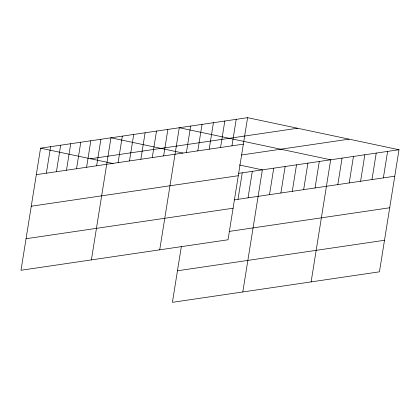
<?xml version="1.0" encoding="UTF-8"?>
<svg xmlns="http://www.w3.org/2000/svg" width="420" height="420" viewBox="0 0 420 420"><rect width="100%" height="100%" fill="white"/><g stroke="black" fill="none" stroke-linecap="round" stroke-linejoin="round"><path stroke-width="0.63" d="M247.59 117.668L40.556 148.176L21 270.27L228.034 239.768L247.59 117.668L399 149.73L379.444 271.824L172.41 302.332L181.367 246.404M46.368 173.182L50.615 146.69M56.427 171.701L60.669 145.21M66.481 170.221L70.723 143.729M76.54 168.74L80.782 142.249M86.594 167.26L90.836 140.763M96.647 165.774L100.895 139.282M91.392 259.901L110.948 137.802L182.884 153.032M118.094 162.619L122.336 136.122M129.481 160.939L133.723 134.447M140.868 159.259L145.11 132.767M152.255 157.584L156.497 131.093M163.637 155.904L167.885 129.412M159.716 249.832L179.272 127.738L330.677 159.794L311.12 281.894M186.412 152.549L190.659 126.058M197.799 150.875L202.041 124.378M209.186 149.195L213.428 122.703M220.573 147.515L224.816 121.023M231.961 145.84L236.203 119.348M238.004 199.316L242.246 172.825M248.057 197.836L252.299 171.344M242.802 291.958L262.358 169.864L239.295 164.976M269.504 194.675L273.745 168.184M280.885 193.001L285.133 166.504M292.273 191.321L296.52 164.829M303.66 189.641L307.907 163.149M315.047 187.966L319.289 161.474M337.822 184.611L342.064 158.12M349.209 182.931L353.451 156.44M360.596 181.256L364.838 154.76M371.983 179.576L376.226 153.085M383.371 177.896L387.613 151.405M90.52 158.755L297.554 128.247M36.314 174.667L243.348 144.16M241.495 154.996L349.036 139.151M238.476 173.381L399 149.73M31.259 206.215L238.292 175.712M234.229 199.873L394.758 176.222M26.056 238.723L233.09 208.215M229.178 231.425L389.702 207.769M177.46 270.779L384.494 240.277M40.556 148.176L113.122 163.537"/></g></svg>
